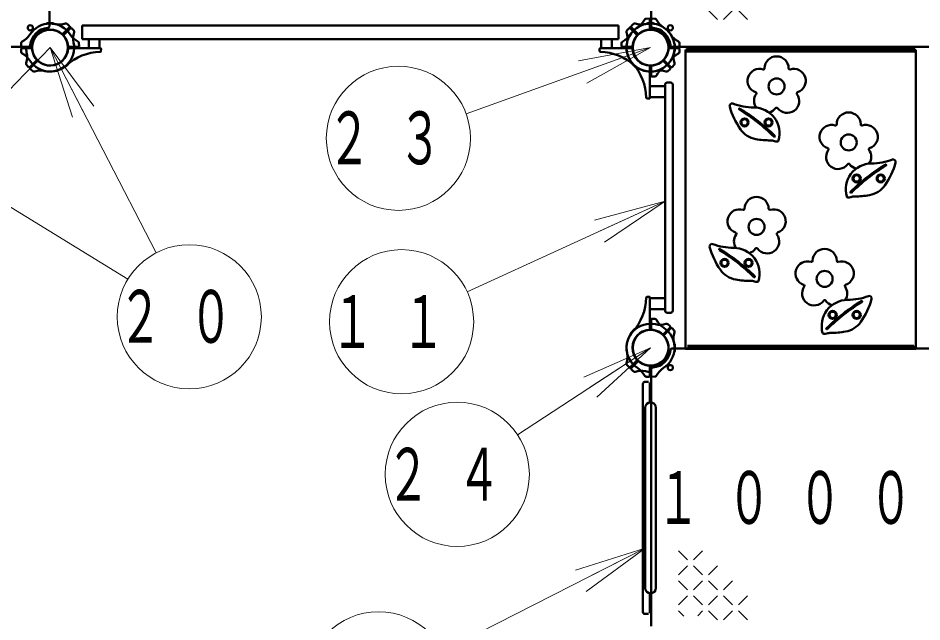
# Model space of a CAD drawing. Units: millimetres on the paper, scale 1:60. Extents: x -385 to 0, y -594 to 267.
# Drawn here: x -274.48 to -236.85, y 137.24 to 162.39 of the extents above; entities that cross this region are included whole.
import ezdxf

# ---------------------------------------------------------------- set-up
doc = ezdxf.new("R2010")
doc.units = ezdxf.units.MM
doc.linetypes.add('USER2', pattern=[6, 3, -1, 1, -1])
doc.layers.add('LY_1', color=140, linetype='Continuous', lineweight=50)
doc.styles.add('ＭＳ ゴシック', font='')
doc.styles.get('ＭＳ ゴシック').set_extended_font_data('MS Gothic')

msp = doc.modelspace()

# ---------------------------------------------------------------- linework, layer by layer
at = {"layer": 'LY_1'}
for p, q in [((-273.176, 167.409), (-273.176, 162.07)), ((-248.126, 167.409), (-248.126, 162.07)), ((-248.211, 162.366), (-248.332, 162.362)), ((-248.176, 161.94), (-248.176, 162.333)), ((-248.126, 161.94), (-248.126, 162.333)), ((-248.092, 162.366), (-247.961, 162.362)), ((-273.318, 162.145), (-273.318, 162.148)), ((-272.985, 162.145), (-272.985, 162.148)), ((-272.617, 161.729), (-272.339, 162.007)), ((-272.581, 161.694), (-272.304, 161.972)), ((-272.34, 162.055), (-272.429, 162.138)), ((-272.256, 161.971), (-272.173, 161.882)), ((-271.812, 161.509), (-271.812, 162.076)), ((-271.812, 162.076), (-249.491, 162.076)), ((-249.491, 161.509), (-249.491, 162.076)), ((-249.047, 161.971), (-249.13, 161.882)), ((-248.722, 161.694), (-248.999, 161.972)), ((-248.686, 161.729), (-248.964, 162.007)), ((-248.963, 162.055), (-248.874, 162.138)), ((-248.318, 162.145), (-248.318, 162.148)), ((-247.985, 162.145), (-247.985, 162.148)), ((-271.812, 161.509), (-249.491, 161.509)), ((-271.545, 161.134), (-271.545, 161.509)), ((-271.091, 161.134), (-271.091, 161.509)), ((-250.211, 161.134), (-250.211, 161.509)), ((-249.758, 161.134), (-249.758, 161.509)), ((-279.401, 161.184), (-274.062, 161.184)), ((-274.359, 161.219), (-274.354, 161.35)), ((-274.359, 161.1), (-274.354, 160.979)), ((-273.933, 161.184), (-274.325, 161.184)), ((-273.933, 161.134), (-274.325, 161.134)), ((-272.37, 161.184), (-271.978, 161.184)), ((-272.37, 161.134), (-271.061, 161.134)), ((-271.944, 161.219), (-271.949, 161.34)), ((-271.027, 161.099), (-271.032, 161.012)), ((-250.276, 161.099), (-250.271, 161.012)), ((-248.933, 161.134), (-250.242, 161.134)), ((-249.359, 161.219), (-249.354, 161.34)), ((-248.933, 161.184), (-249.325, 161.184)), ((-247.37, 161.184), (-246.978, 161.184)), ((-247.37, 161.134), (-246.978, 161.134)), ((-241.901, 161.184), (-247.241, 161.184)), ((-247.165, 161.326), (-247.163, 161.326)), ((-246.944, 161.219), (-246.949, 161.35)), ((-246.944, 161.1), (-246.949, 160.979)), ((-241.901, 161.072), (-246.693, 161.072)), ((-246.693, 161.072), (-246.693, 148.618)), ((-246.61, 161.159), (-246.61, 161.084)), ((-241.901, 161.159), (-246.61, 161.159)), ((-241.901, 161.084), (-246.61, 161.084)), ((-241.901, 161.184), (-236.562, 161.184)), ((-241.901, 161.159), (-237.193, 161.159)), ((-241.901, 161.084), (-237.193, 161.084)), ((-241.901, 161.072), (-237.11, 161.072)), ((-237.193, 161.159), (-237.193, 161.084)), ((-237.11, 161.072), (-237.11, 148.618)), ((-247.165, 160.993), (-247.163, 160.993)), ((-241.901, 160.995), (-246.693, 160.995)), ((-241.901, 160.995), (-237.11, 160.995)), ((-274.047, 160.348), (-274.137, 160.444)), ((-273.722, 160.625), (-273.999, 160.347)), ((-273.686, 160.589), (-273.964, 160.312)), ((-272.572, 160.344), (-272.57, 160.342)), ((-272.336, 160.58), (-272.335, 160.578)), ((-248.967, 160.58), (-248.968, 160.578)), ((-248.731, 160.344), (-248.733, 160.342)), ((-248.176, 160.378), (-248.176, 159.069)), ((-248.126, 160.378), (-248.126, 159.986)), ((-247.617, 160.589), (-247.339, 160.312)), ((-247.581, 160.625), (-247.304, 160.347)), ((-247.256, 160.348), (-247.166, 160.444)), ((-273.963, 160.264), (-273.867, 160.174)), ((-248.092, 159.952), (-247.971, 159.956)), ((-247.34, 160.264), (-247.436, 160.174)), ((-247.543, 159.618), (-247.543, 150.201)), ((-247.31, 159.701), (-247.46, 159.701)), ((-247.226, 159.618), (-247.226, 150.201)), ((-248.176, 159.553), (-247.543, 159.553)), ((-248.212, 159.035), (-248.299, 159.04)), ((-248.176, 159.099), (-247.543, 159.099)), ((-248.212, 150.783), (-248.299, 150.779)), ((-248.176, 149.44), (-248.176, 150.75)), ((-248.176, 150.719), (-247.543, 150.719)), ((-248.176, 150.266), (-247.543, 150.266)), ((-248.126, 149.44), (-248.126, 149.833)), ((-248.092, 149.866), (-247.971, 149.862)), ((-247.31, 150.118), (-247.46, 150.118)), ((-248.731, 149.474), (-248.733, 149.476)), ((-247.617, 149.229), (-247.339, 149.507)), ((-247.581, 149.194), (-247.304, 149.472)), ((-247.34, 149.555), (-247.436, 149.644)), ((-247.256, 149.471), (-247.166, 149.375)), ((-248.967, 149.239), (-248.968, 149.241)), ((-247.165, 148.826), (-247.163, 148.826)), ((-246.693, 148.734), (-246.693, 148.659)), ((-241.901, 148.734), (-246.61, 148.734)), ((-241.901, 148.659), (-246.61, 148.659)), ((-241.901, 148.734), (-237.193, 148.734)), ((-241.901, 148.659), (-237.193, 148.659)), ((-237.193, 148.659), (-237.193, 148.734)), ((-237.11, 148.734), (-237.11, 148.659)), ((-241.901, 148.634), (-247.241, 148.634)), ((-247.165, 148.493), (-247.163, 148.493)), ((-241.901, 148.618), (-246.693, 148.618)), ((-241.901, 148.634), (-236.562, 148.634)), ((-241.901, 148.618), (-237.11, 148.618)), ((-249.047, 147.848), (-249.13, 147.937)), ((-248.722, 148.125), (-248.999, 147.847)), ((-248.686, 148.089), (-248.964, 147.812)), ((-248.963, 147.764), (-248.874, 147.681)), ((-248.176, 147.878), (-248.176, 147.486)), ((-248.126, 147.878), (-248.126, 147.486)), ((-248.126, 142.409), (-248.126, 147.749)), ((-248.468, 142.409), (-248.468, 147.159)), ((-248.385, 147.243), (-248.235, 147.243)), ((-248.211, 147.452), (-248.332, 147.456)), ((-248.178, 147.193), (-248.178, 146.384)), ((-248.178, 147.193), (-248.125, 147.193)), ((-248.125, 147.193), (-248.125, 146.384)), ((-248.092, 147.452), (-247.961, 147.457)), ((-248.378, 146.159), (-248.378, 142.409)), ((-247.925, 146.159), (-247.925, 142.409)), ((-248.468, 142.409), (-248.468, 137.659)), ((-248.378, 138.659), (-248.378, 142.409)), ((-248.126, 142.409), (-248.126, 137.07)), ((-247.925, 138.659), (-247.925, 142.409)), ((-248.178, 137.626), (-248.178, 138.434)), ((-248.125, 137.626), (-248.125, 138.434)), ((-248.385, 137.576), (-248.235, 137.576)), ((-248.178, 137.626), (-248.125, 137.626))]:
    msp.add_line(p, q, dxfattribs=at)
at = {"layer": 'LY_1', "color": 7, "lineweight": 13}
for p, q in [((-245.358, 162.328), (-245.733, 162.703)), ((-244.733, 162.703), (-245.108, 162.328)), ((-244.108, 162.328), (-244.483, 162.703)), ((-285.651, 161.159), (-269.913, 151.516)), ((-272.218, 158.265), (-273.151, 161.159)), ((-273.151, 161.159), (-271.329, 158.724)), ((-273.151, 161.159), (-271.774, 158.495)), ((-273.151, 161.159), (-268.733, 152.614)), ((-248.151, 161.159), (-255.827, 158.398)), ((-251.144, 160.614), (-248.151, 161.159)), ((-248.151, 161.159), (-250.974, 160.144)), ((-248.151, 161.159), (-250.805, 159.673)), ((-247.543, 154.764), (-255.786, 150.993)), ((-250.479, 153.971), (-247.543, 154.764)), ((-247.543, 154.764), (-250.271, 153.516)), ((-247.543, 154.764), (-250.063, 153.062)), ((-248.151, 148.659), (-253.688, 145.033)), ((-250.935, 147.434), (-248.151, 148.659)), ((-248.151, 148.659), (-250.661, 147.016)), ((-248.151, 148.659), (-250.387, 146.597)), ((-248.378, 140.317), (-256.803, 136.029)), ((-251.279, 139.402), (-248.378, 140.317)), ((-248.378, 140.317), (-251.052, 138.956)), ((-248.378, 140.317), (-250.825, 138.511)), ((-246.608, 139.828), (-246.983, 140.203)), ((-245.983, 140.203), (-246.358, 139.828)), ((-246.608, 139.578), (-246.983, 139.203)), ((-245.983, 139.203), (-246.358, 139.578)), ((-245.358, 139.578), (-245.733, 139.203)), ((-246.608, 138.578), (-246.983, 138.953)), ((-245.983, 138.953), (-246.358, 138.578)), ((-245.358, 138.578), (-245.733, 138.953)), ((-244.733, 138.953), (-245.108, 138.578)), ((-246.608, 138.328), (-246.983, 137.953)), ((-245.983, 137.953), (-246.358, 138.328)), ((-245.358, 138.328), (-245.733, 137.953)), ((-244.733, 137.953), (-245.108, 138.328)), ((-244.108, 138.328), (-244.483, 137.953)), ((-246.76, 137.48), (-246.983, 137.703)), ((-245.983, 137.703), (-246.183, 137.503)), ((-245.358, 137.328), (-245.733, 137.703)), ((-244.733, 137.703), (-245.108, 137.328)), ((-244.108, 137.328), (-244.483, 137.703))]:
    msp.add_line(p, q, dxfattribs=at)
at = {"layer": 'LY_1', "color": 7, "linetype": 'USER2', "lineweight": 13}
msp.add_line((-273.151, 161.159), (-296.281, 137.039), dxfattribs=at)
at = {"layer": 'LY_1'}
for centre, radius in [((-273.976, 161.984), 0.108), ((-273.151, 161.159), 0.743), ((-248.151, 161.159), 0.743), ((-247.327, 161.984), 0.108), ((-242.901, 159.543), 0.333), ((-244.235, 158.043), 0.167), ((-244.235, 158.043), 0.133), ((-243.235, 158.043), 0.167), ((-243.235, 158.043), 0.133), ((-239.901, 157.209), 0.333), ((-239.568, 155.709), 0.167), ((-239.568, 155.709), 0.133), ((-238.568, 155.709), 0.167), ((-238.568, 155.709), 0.133), ((-243.735, 153.694), 0.333), ((-245.068, 152.194), 0.167), ((-245.068, 152.194), 0.133), ((-244.068, 152.194), 0.167), ((-244.068, 152.194), 0.133), ((-240.901, 151.528), 0.333), ((-240.568, 150.028), 0.167), ((-240.568, 150.028), 0.133), ((-239.568, 150.028), 0.167), ((-239.568, 150.028), 0.133), ((-248.151, 148.659), 0.743), ((-247.327, 147.834), 0.108)]:
    msp.add_circle(centre, radius, dxfattribs=at)
at = {"layer": 'LY_1', "color": 7, "lineweight": 13}
for centre in [(-258.65, 157.382), (-267.355, 149.949), (-258.514, 149.745), (-256.197, 143.39), (-259.477, 134.668)]:
    msp.add_circle(centre, 3, dxfattribs=at)
at = {"layer": 'LY_1'}
for centre, radius, start, end in [((-249.143, 162.702), 0.833, 302.7272, 332.5412), ((-248.329, 162.279), 0.0833, 92, 152.5412), ((-248.329, 162.279), 0.0833, 92, 152.5412), ((-248.21, 162.333), 0.0333, 360, 92), ((-248.093, 162.333), 0.0333, 88, 180), ((-247.974, 162.279), 0.0833, 27.4588, 88), ((-247.16, 162.702), 0.833, 207.4588, 237.2728), ((-273.151, 161.159), 1, 90, 147.2728), ((-273.151, 161.159), 0.833, 96.7872, 173.2128), ((-273.151, 161.159), 0.75, 90, 175.7293), ((-273.151, 161.159), 0.75, 49.2707, 135), ((-273.301, 162.148), 0.0167, 98.6269, 180), ((-273.151, 161.159), 1.017, 90, 98.6269), ((-273.26, 162.07), 0.0833, 276.7872, 0), ((-273.151, 161.159), 1, 77.7272, 91.4325), ((-273.151, 161.159), 1.017, 81.3731, 90), ((-273.151, 161.159), 1, 32.7272, 90), ((-273.151, 161.159), 0.75, 4.2707, 90), ((-273.001, 162.148), 0.0167, 0, 81.3731), ((-272.762, 162.951), 0.833, 257.7272, 287.5412), ((-272.486, 162.077), 0.0833, 47, 107.5412), ((-272.363, 162.031), 0.0333, 315, 47), ((-272.28, 161.948), 0.0333, 43, 135), ((-272.234, 161.825), 0.0833, 342.4588, 43), ((-249.069, 161.825), 0.0833, 137, 197.5412), ((-248.151, 161.159), 1, 122.7272, 180), ((-249.023, 161.948), 0.0333, 45, 137), ((-248.151, 161.159), 1, 90, 147.2728), ((-248.94, 162.031), 0.0333, 133, 225), ((-248.151, 161.159), 0.75, 94.2707, 180), ((-248.151, 161.159), 0.75, 90, 175.7293), ((-248.817, 162.077), 0.0833, 72.4588, 133), ((-248.541, 162.951), 0.833, 252.4588, 282.2728), ((-248.151, 161.159), 0.75, 45, 130.7293), ((-248.151, 161.159), 1, 88.5675, 102.2728), ((-248.301, 162.148), 0.0167, 98.6269, 180), ((-248.151, 161.159), 1.017, 90, 98.6269), ((-248.21, 161.94), 0.0333, 274.2707, 360), ((-248.151, 161.159), 1.017, 81.3731, 90), ((-248.151, 161.159), 1, 32.7272, 90), ((-248.151, 161.159), 0.75, 4.2707, 90), ((-248.043, 162.07), 0.0833, 180, 263.2128), ((-248.093, 161.94), 0.0333, 180, 265.7293), ((-248.151, 161.159), 0.75, 360, 85.7293), ((-248.151, 161.159), 0.833, 6.7872, 83.2128), ((-248.001, 162.148), 0.0167, 0, 81.3731), ((-248.151, 161.159), 1, 360, 57.2728), ((-274.694, 162.151), 0.833, 297.4588, 327.2728), ((-273.151, 161.159), 0.75, 135, 220.7293), ((-272.64, 161.753), 0.0333, 229.2707, 315), ((-273.151, 161.159), 0.75, 315, 40.7293), ((-272.558, 161.67), 0.0333, 135, 220.7293), ((-271.609, 162.151), 0.833, 212.7272, 242.5412), ((-271.36, 161.549), 0.833, 162.4588, 192.2728), ((-249.694, 162.151), 0.833, 297.4588, 327.2728), ((-249.943, 161.549), 0.833, 347.7272, 17.5412), ((-248.151, 161.159), 0.75, 139.2707, 225), ((-248.745, 161.67), 0.0333, 319.2707, 45), ((-248.663, 161.753), 0.0333, 225, 310.7293), ((-248.151, 161.159), 0.75, 319.2707, 45), ((-246.609, 162.151), 0.833, 212.7272, 242.5412), ((-274.325, 161.218), 0.0333, 178, 270), ((-274.325, 161.101), 0.0333, 90, 182), ((-274.271, 161.337), 0.0833, 117.4588, 178), ((-273.151, 161.159), 1, 178.5675, 192.2728), ((-274.062, 161.268), 0.0833, 270, 353.2128), ((-273.933, 161.218), 0.0333, 270, 355.7293), ((-273.933, 161.101), 0.0333, 4.2707, 90), ((-273.151, 161.159), 0.75, 184.2707, 270), ((-273.151, 161.159), 0.75, 270, 355.7293), ((-273.151, 161.159), 1, 315, 12.2728), ((-272.37, 161.218), 0.0333, 184.2707, 270), ((-272.37, 161.101), 0.0333, 90, 175.7293), ((-272.032, 161.337), 0.0833, 2, 62.5412), ((-271.978, 161.218), 0.0333, 270, 2), ((-271.061, 161.101), 0.0333, 357, 90), ((-250.242, 161.101), 0.0333, 90, 183), ((-249.325, 161.218), 0.0333, 178, 270), ((-249.271, 161.337), 0.0833, 117.4588, 178), ((-248.151, 161.159), 1, 167.7272, 225), ((-248.151, 161.159), 1, 180, 222.2172), ((-248.933, 161.218), 0.0333, 270, 355.7293), ((-248.933, 161.101), 0.0333, 4.2707, 90), ((-248.151, 161.159), 0.75, 180, 265.7293), ((-248.151, 161.159), 0.75, 184.2707, 270), ((-248.151, 161.159), 0.75, 270, 355.7293), ((-248.151, 161.159), 0.75, 274.2707, 360), ((-248.151, 161.159), 1, 302.7272, 360), ((-247.37, 161.218), 0.0333, 184.2707, 270), ((-247.37, 161.101), 0.0333, 90, 175.7293), ((-247.241, 161.268), 0.0833, 186.7872, 270), ((-248.151, 161.159), 1, 347.7272, 1.4325), ((-247.163, 161.309), 0.0167, 8.6269, 90), ((-248.151, 161.159), 1.017, 360, 8.6269), ((-248.151, 161.159), 1.017, 351.3731, 360), ((-247.032, 161.337), 0.0833, 2, 62.5412), ((-246.978, 161.218), 0.0333, 270, 2), ((-246.978, 161.101), 0.0333, 358, 90), ((-274.271, 160.982), 0.0833, 182, 242.5412), ((-274.271, 160.982), 0.0833, 182, 242.5412), ((-274.694, 160.168), 0.833, 32.7272, 62.5412), ((-274.943, 160.77), 0.833, 342.4588, 12.2728), ((-271.024, 158.814), 2.167, 91.0841, 132.2172), ((-271.065, 161.014), 0.0333, 271.0842, 357), ((-250.238, 161.014), 0.0333, 183, 268.9158), ((-250.279, 158.814), 2.167, 47.7828, 88.9159), ((-246.609, 160.168), 0.833, 117.4588, 147.2728), ((-246.36, 160.77), 0.833, 167.7272, 197.5412), ((-247.163, 161.009), 0.0167, 270, 351.3731), ((-247.032, 160.982), 0.0833, 297.4588, 358), ((-247.032, 160.982), 0.0833, 297.4588, 358), ((-242.901, 160.293), 0.5, 0.724, 179.276), ((-274.069, 160.493), 0.0833, 162.4588, 223), ((-274.023, 160.371), 0.0333, 223, 315), ((-273.151, 161.159), 1, 212.7272, 270), ((-273.745, 160.648), 0.0333, 315, 40.7293), ((-273.663, 160.566), 0.0333, 49.2707, 135), ((-273.151, 161.159), 0.75, 229.2707, 315), ((-273.151, 161.159), 1, 257.7272, 315), ((-273.151, 161.159), 1, 270, 312.2172), ((-272.558, 160.354), 0.0167, 225, 306.3731), ((-273.151, 161.159), 1.017, 306.3731, 315), ((-273.151, 161.159), 1.017, 315, 323.6269), ((-272.346, 160.566), 0.0167, 323.6269, 45), ((-248.957, 160.566), 0.0167, 135, 216.3731), ((-248.151, 161.159), 1.017, 216.3731, 225), ((-250.497, 159.032), 2.167, 1.0841, 42.2172), ((-248.151, 161.159), 1.017, 225, 233.6269), ((-248.151, 161.159), 1, 225, 282.2728), ((-248.151, 161.159), 1, 227.7828, 270), ((-248.745, 160.354), 0.0167, 233.6269, 315), ((-248.151, 161.159), 0.75, 225, 310.7293), ((-248.21, 160.378), 0.0333, 360, 85.7293), ((-248.151, 161.159), 1, 270, 327.2728), ((-248.093, 160.378), 0.0333, 94.2707, 180), ((-247.16, 159.617), 0.833, 122.7272, 152.5412), ((-247.64, 160.566), 0.0333, 45, 130.7293), ((-247.558, 160.648), 0.0333, 139.2707, 225), ((-247.28, 160.371), 0.0333, 225, 317), ((-247.234, 160.493), 0.0833, 317, 17.5412), ((-273.94, 160.288), 0.0333, 135, 227), ((-273.817, 160.242), 0.0833, 227, 287.5412), ((-273.541, 159.368), 0.833, 77.7272, 107.5412), ((-248.093, 159.986), 0.0333, 180, 272), ((-247.974, 160.04), 0.0833, 272, 332.5412), ((-247.762, 159.368), 0.833, 72.4588, 102.2728), ((-247.486, 160.242), 0.0833, 252.4588, 313), ((-247.363, 160.288), 0.0333, 313, 45), ((-243.615, 159.774), 0.5, 72.724, 251.276), ((-243.451, 160.3), 0.05, 252.724, 359.276), ((-242.352, 160.3), 0.05, 180.724, 287.276), ((-242.188, 159.774), 0.5, 288.724, 107.276), ((-247.46, 159.618), 0.0833, 90, 180), ((-247.31, 159.618), 0.0833, 360, 90), ((-243.342, 158.936), 0.5, 144.724, 213.0543), ((-243.791, 159.254), 0.05, 324.724, 71.276), ((-242.461, 158.936), 0.5, 216.724, 35.276), ((-242.012, 159.254), 0.05, 108.724, 215.276), ((-248.297, 159.073), 0.0333, 181.0841, 267), ((-248.21, 159.069), 0.0333, 267, 360), ((-244.762, 158.736), 0.0979, 69.3635, 194.9842), ((-243.846, 161.168), 2.5, 249.3635, 269.7848), ((-241.958, 159.487), 3, 194.9842, 215.2836), ((-244.44, 158.6), 0.025, 58.2576, 238.2576), ((-248.824, 151.513), 8.308, 45.6146, 58.2576), ((-248.824, 151.513), 8.358, 45.6146, 58.2576), ((-243.86, 157.584), 1.083, 344.1244, 89.7848), ((-243.342, 158.936), 0.5, 285.0436, 323.276), ((-242.901, 158.607), 0.05, 36.724, 143.276), ((-239.901, 157.959), 0.5, 0.724, 179.276), ((-243.591, 158.332), 1, 215.2836, 259.876), ((-240.615, 157.441), 0.5, 72.724, 251.276), ((-240.451, 157.966), 0.05, 252.724, 359.276), ((-239.352, 157.966), 0.05, 180.724, 287.276), ((-239.188, 157.441), 0.5, 288.724, 107.276), ((-243.181, 160.629), 3.333, 259.876, 270.4102), ((-242.995, 157.469), 0.025, 225.6146, 45.6146), ((-243.154, 156.795), 0.5, 71.2258, 90.4102), ((-242.885, 157.584), 0.333, 251.2258, 273.9289), ((-242.866, 157.302), 0.05, 273.9289, 344.1244), ((-240.791, 156.92), 0.05, 324.724, 71.276), ((-239.012, 156.92), 0.05, 108.724, 215.276), ((-240.342, 156.603), 0.5, 144.724, 323.276), ((-239.461, 156.603), 0.5, 326.9457, 35.276), ((-238.943, 155.251), 1.083, 90.2152, 195.8756), ((-239.901, 156.274), 0.05, 36.724, 143.276), ((-239.461, 156.603), 0.5, 216.724, 254.9564), ((-233.979, 149.18), 8.358, 121.7424, 134.3854), ((-233.979, 149.18), 8.308, 121.7424, 134.3854), ((-238.957, 158.834), 2.5, 270.2152, 290.6365), ((-240.844, 157.153), 3, 324.7164, 345.0158), ((-238.363, 156.267), 0.025, 301.7424, 121.7424), ((-238.041, 156.403), 0.0979, 345.0158, 110.6365), ((-239.808, 155.136), 0.025, 134.3854, 314.3854), ((-239.212, 155.998), 1, 280.124, 324.7164), ((-243.735, 154.444), 0.5, 0.724, 179.276), ((-239.937, 154.968), 0.05, 195.8756, 266.0711), ((-239.918, 155.251), 0.333, 266.0711, 288.7742), ((-239.649, 154.462), 0.5, 89.5898, 108.7742), ((-239.622, 158.295), 3.333, 269.5898, 280.124), ((-244.448, 153.926), 0.5, 72.724, 251.276), ((-244.285, 154.451), 0.05, 252.724, 359.276), ((-243.185, 154.451), 0.05, 180.724, 287.276), ((-243.022, 153.926), 0.5, 288.724, 107.276), ((-244.176, 153.088), 0.5, 144.724, 213.0543), ((-244.625, 153.405), 0.05, 324.724, 71.276), ((-243.294, 153.088), 0.5, 216.724, 35.276), ((-242.845, 153.405), 0.05, 108.724, 215.276), ((-245.595, 152.888), 0.0979, 69.3635, 194.9842), ((-242.792, 153.639), 3, 194.9842, 215.2836), ((-244.68, 155.319), 2.5, 249.3635, 269.7848), ((-244.693, 151.736), 1.083, 344.1244, 89.7848), ((-243.735, 152.759), 0.05, 36.724, 143.276), ((-245.274, 152.752), 0.025, 58.2576, 238.2576), ((-249.658, 145.665), 8.308, 45.6146, 58.2576), ((-249.658, 145.665), 8.358, 45.6146, 58.2576), ((-244.176, 153.088), 0.5, 285.0436, 323.276), ((-240.901, 152.278), 0.5, 0.724, 179.276), ((-241.615, 151.759), 0.5, 72.724, 251.276), ((-241.451, 152.285), 0.05, 252.724, 359.276), ((-240.352, 152.285), 0.05, 180.724, 287.276), ((-240.188, 151.759), 0.5, 288.724, 107.276), ((-244.424, 152.483), 1, 215.2836, 259.876), ((-244.014, 154.78), 3.333, 259.876, 270.4102), ((-243.987, 150.947), 0.5, 71.2258, 90.4102), ((-243.829, 151.621), 0.025, 225.6146, 45.6146), ((-243.719, 151.736), 0.333, 251.2258, 273.9289), ((-243.699, 151.453), 0.05, 273.9289, 344.1244), ((-241.791, 151.239), 0.05, 324.724, 71.276), ((-240.012, 151.239), 0.05, 108.724, 215.276), ((-241.342, 150.921), 0.5, 144.724, 323.276), ((-240.461, 150.921), 0.5, 326.9457, 35.276), ((-250.497, 150.787), 2.167, 317.7828, 358.9158), ((-248.297, 150.746), 0.0333, 93, 178.9158), ((-248.21, 150.75), 0.0333, 360, 93), ((-239.943, 149.569), 1.083, 90.2152, 195.8756), ((-240.901, 150.592), 0.05, 36.724, 143.276), ((-240.461, 150.921), 0.5, 216.724, 254.9564), ((-234.979, 143.499), 8.358, 121.7424, 134.3854), ((-234.979, 143.499), 8.308, 121.7424, 134.3854), ((-239.957, 153.153), 2.5, 270.2152, 290.6365), ((-241.844, 151.472), 3, 324.7164, 345.0158), ((-239.363, 150.585), 0.025, 301.7424, 121.7424), ((-239.041, 150.722), 0.0979, 345.0158, 110.6365), ((-247.46, 150.201), 0.0833, 180, 270), ((-247.31, 150.201), 0.0833, 270, 360), ((-248.093, 149.833), 0.0333, 88, 180), ((-247.974, 149.779), 0.0833, 27.4588, 88), ((-247.16, 150.202), 0.833, 207.4588, 237.2728), ((-248.151, 148.659), 0.75, 94.2707, 180), ((-248.151, 148.659), 1.017, 126.3731, 135), ((-248.151, 148.659), 1, 77.7272, 135), ((-248.745, 149.465), 0.0167, 45, 126.3731), ((-248.151, 148.659), 0.75, 49.2707, 135), ((-248.21, 149.44), 0.0333, 274.2707, 360), ((-248.093, 149.44), 0.0333, 180, 265.7293), ((-248.151, 148.659), 0.75, 360, 85.7293), ((-247.762, 150.451), 0.833, 257.7272, 287.5412), ((-248.151, 148.659), 1, 360, 57.2728), ((-247.486, 149.577), 0.0833, 47, 107.5412), ((-247.363, 149.531), 0.0333, 315, 47), ((-247.28, 149.448), 0.0333, 43, 135), ((-240.808, 149.454), 0.025, 134.3854, 314.3854), ((-240.212, 150.317), 1, 280.124, 324.7164), ((-248.151, 148.659), 1, 135, 192.2728), ((-248.151, 148.659), 1, 137.7828, 180), ((-248.957, 149.252), 0.0167, 143.6269, 225), ((-248.151, 148.659), 1.017, 135, 143.6269), ((-248.151, 148.659), 0.75, 135, 220.7293), ((-247.64, 149.253), 0.0333, 229.2707, 315), ((-248.151, 148.659), 0.75, 315, 40.7293), ((-247.558, 149.17), 0.0333, 135, 220.7293), ((-246.36, 149.049), 0.833, 162.4588, 192.2728), ((-247.234, 149.325), 0.0833, 342.4588, 43), ((-240.937, 149.287), 0.05, 195.8756, 266.0711), ((-240.918, 149.569), 0.333, 266.0711, 288.7742), ((-240.649, 148.78), 0.5, 89.5898, 108.7742), ((-240.622, 152.614), 3.333, 269.5898, 280.124), ((-248.151, 148.659), 1, 180, 237.2728), ((-248.151, 148.659), 0.75, 180, 265.7293), ((-248.151, 148.659), 0.75, 274.2707, 360), ((-248.151, 148.659), 1, 302.7272, 360), ((-248.151, 148.659), 1, 358.5675, 12.2728), ((-247.163, 148.809), 0.0167, 8.6269, 90), ((-248.151, 148.659), 1.017, 360, 8.6269), ((-248.151, 148.659), 1.017, 351.3731, 360), ((-249.943, 148.27), 0.833, 342.4588, 12.2728), ((-248.151, 148.659), 0.833, 276.7872, 353.2128), ((-247.241, 148.551), 0.0833, 90, 173.2128), ((-247.163, 148.509), 0.0167, 270, 351.3731), ((-249.069, 147.993), 0.0833, 162.4588, 223), ((-248.745, 148.148), 0.0333, 315, 40.7293), ((-248.663, 148.066), 0.0333, 49.2707, 135), ((-248.151, 148.659), 0.75, 229.2707, 315), ((-248.21, 147.878), 0.0333, 360, 85.7293), ((-248.093, 147.878), 0.0333, 94.2707, 180), ((-249.023, 147.871), 0.0333, 223, 315), ((-248.94, 147.788), 0.0333, 135, 227), ((-248.817, 147.742), 0.0833, 227, 287.5412), ((-248.541, 146.868), 0.833, 77.7272, 107.5412), ((-249.143, 147.117), 0.833, 27.4588, 57.2728), ((-248.151, 148.659), 1, 257.7272, 271.4325), ((-248.043, 147.749), 0.0833, 96.7872, 180), ((-247.16, 147.117), 0.833, 122.7272, 152.5412), ((-248.385, 147.159), 0.0833, 90, 180), ((-248.329, 147.54), 0.0833, 207.4588, 268), ((-248.329, 147.54), 0.0833, 207.4588, 268), ((-248.21, 147.486), 0.0333, 268, 360), ((-248.093, 147.486), 0.0333, 180, 272), ((-247.974, 147.54), 0.0833, 272, 332.5412), ((-248.151, 146.159), 0.227, 0, 180), ((-248.151, 138.659), 0.227, 180, 0), ((-248.385, 137.659), 0.0833, 180, 270)]:
    msp.add_arc(centre, radius, start, end, dxfattribs=at)

# ---------------------------------------------------------------- texts
at = {"layer": 'LY_1', "color": 7, "char_height": 2.199, "style": 'ＭＳ ゴシック'}
for s, insert, attachment_point in [('\\T1.64;\\W0.6;２３', (-258.65, 157.382), 5), ('\\T1.64;\\W0.6;２０', (-267.355, 149.949), 5), ('\\T1.64;\\W0.6;１１', (-258.514, 149.745), 5), ('\\T1.64;\\W0.6;２４', (-256.197, 143.39), 5), ('\\T1.64;\\W0.6;１０００', (-247.901, 142.409), 4)]:
    msp.add_mtext(s, dxfattribs=dict(at, insert=insert, attachment_point=attachment_point))

doc.saveas('drawing.dxf')
